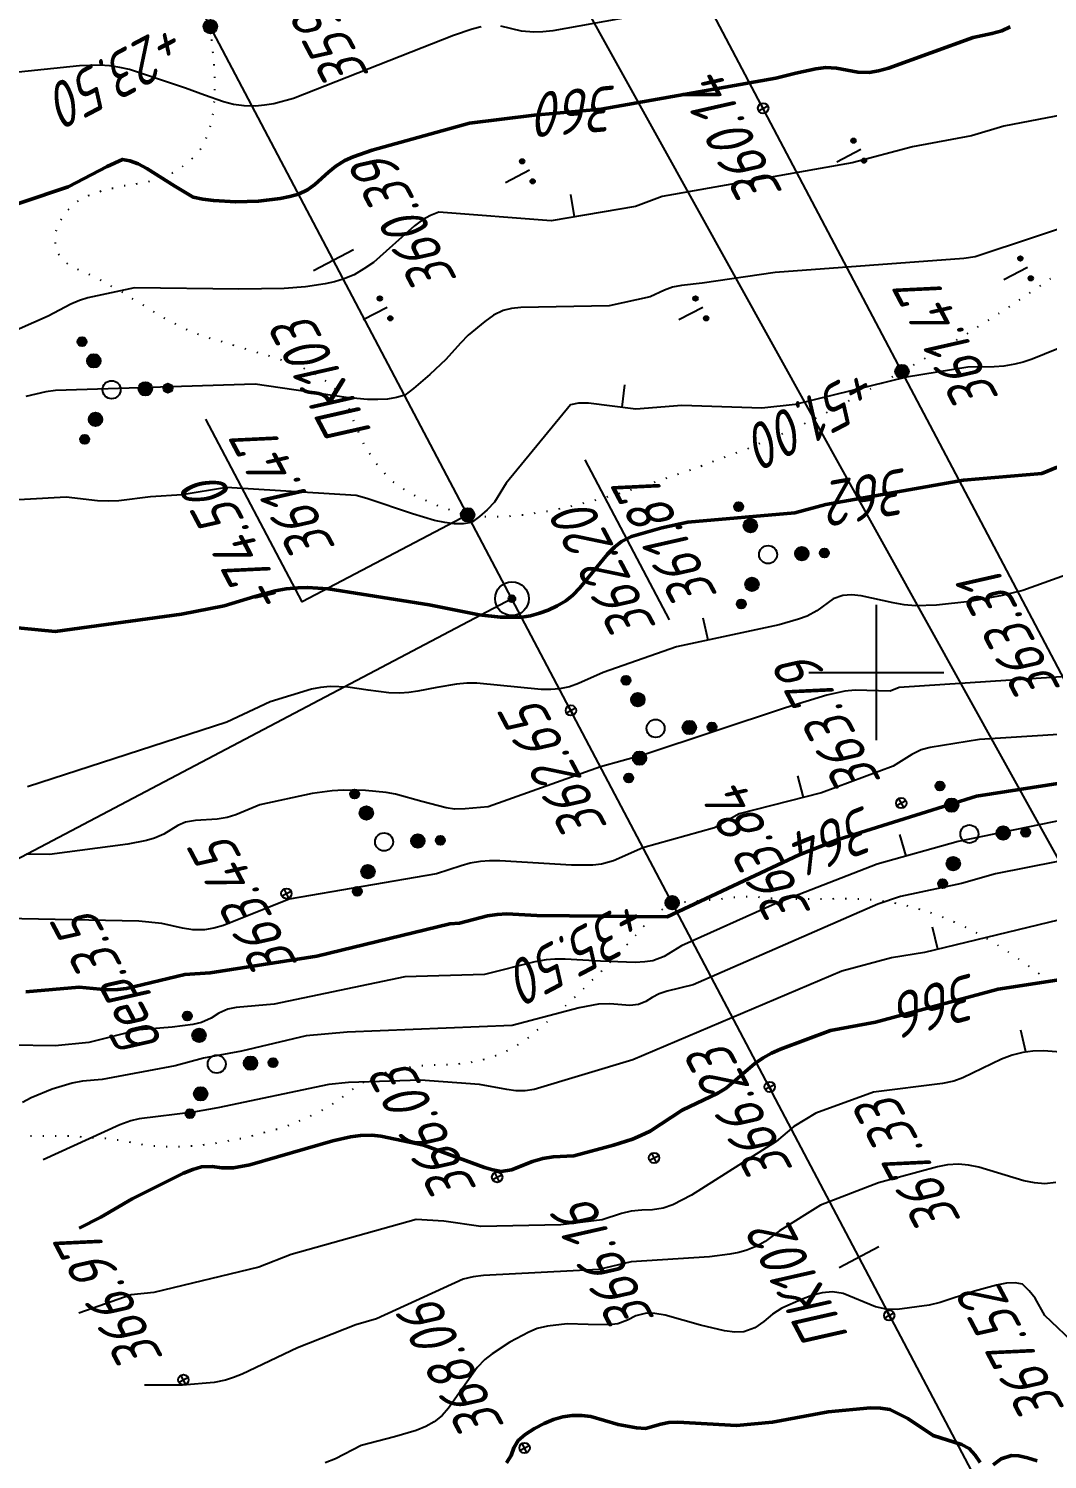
# Model space of a CAD drawing. Extents: x 1517348 to 1518464, y 2188576 to 2190606.
# Drawn here: x 1518124.8 to 1518215.2, y 2188930.2 to 2189057.1 of the extents above; entities that cross this region are included whole.
import ezdxf
from ezdxf.enums import TextEntityAlignment as Align

# ---------------------------------------------------------------- set-up
doc = ezdxf.new("R2010")
doc.units = 0
doc.linetypes.add('ИИDot', pattern=[1, 0, -1])
for name, color, linetype, lineweight in [('ИИ_ГЕОПУНКТ_025', 7, 'Continuous', 25), ('ИИ_ГЕОСЕТКА_025', 3, 'Continuous', 25), ('ИИ_КОНТУР_025', 7, 'ИИDot', 25), ('ИИ_ОТМЕТКА_025', 7, 'Continuous', 25), ('ИИ_ПИКЕТАЖ_025', 7, 'Continuous', 25), ('ИИ_РАЗМЕР_025', 7, 'Continuous', 25), ('ИИ_РЕЛЬЕФ_025', 34, 'Continuous', 25), ('ИИ_РЕЛЬЕФ_050', 34, 'Continuous', 50), ('ИИ_ТЕКСТ_025', 7, 'Continuous', 25), ('ИИ_ТРАССА_ТРУБ_025', 7, 'Continuous', 25), ('ИИ_УГОДЬЯ_025', 7, 'Continuous', 25)]:
    doc.layers.add(name, color=color, linetype=linetype, lineweight=lineweight)
doc.styles.add('VNIPISIMPLEXCUR', font='simplex.shx', dxfattribs={"width": 0.8, "oblique": 15})
doc.dimstyles.new('ИИ-2000-м-dm$0', dxfattribs={"dimscale": 2, "dimtxt": 2.5, "dimasz": 2.5, "dimexe": 1.25, "dimexo": 0, "dimgap": 1, "dimtad": 1, "dimtoh": 1, "dimzin": 1, "dimdsep": 46, "dimtxsty": 'VNIPISIMPLEXCUR', "dimblk": 'OBLIQUE', "dimcen": 2.5, "dimaunit": 1, "dimadec": 4, "dimazin": 0, "dimtfac": 1, "dimtmove": 1, "dimatfit": 2, "dimfxl": 1, "dimarcsym": 0})
doc.dimstyles.new('ИИ-2000-м-dm$2', dxfattribs={"dimscale": 2, "dimtxt": 2.5, "dimasz": 2.5, "dimexe": 1.25, "dimexo": 0, "dimgap": 1, "dimtad": 2, "dimtoh": 1, "dimzin": 1, "dimdsep": 46, "dimtxsty": 'VNIPISIMPLEXCUR', "dimcen": 2.5, "dimaunit": 1, "dimazin": 0, "dimtfac": 1, "dimtmove": 1, "dimatfit": 2, "dimfxl": 1, "dimarcsym": 0})

# ---------------------------------------------------------------- blocks, each defined once
blk = doc.blocks.new('PICKET')
at = {"color": 0, "linetype": 'Continuous', "lineweight": 25}
for p, q in [((-0.23, 0), (0.23, 0)), ((0, 0.23), (0, -0.23))]:
    blk.add_line(p, q, dxfattribs=at)
blk.add_circle((0, 0), 0.23, dxfattribs=at)
at = {"color": 0, "linetype": 'Continuous', "style": 'VNIPISIMPLEXCUR', "oblique": 15, "width": 0.8}
blk.add_attdef('OTMETKA', (1.25, 0.3), '', height=2, dxfattribs=at)
at = {"color": 8, "linetype": 'Continuous', "style": 'VNIPISIMPLEXCUR', "oblique": 15, "width": 0.8, "flags": 1}
blk.add_attdef('NOMER', (1.25, -2.7), '', height=2, dxfattribs=at)
blk = doc.blocks.new('ИИ053952')
at = {"linetype": 'Continuous', "lineweight": 25}
h = blk.add_hatch(color=0, dxfattribs=at)
edge = h.paths.add_edge_path()
edge.add_arc((-1.309, 2.13), 0.2, 0, 360)
h = blk.add_hatch(color=0, dxfattribs=at)
edge = h.paths.add_edge_path()
edge.add_arc((-0.785, 1.278), 0.3, 0, 360)
h = blk.add_hatch(color=0, dxfattribs=at)
edge = h.paths.add_edge_path()
edge.add_arc((1.499, 0.041), 0.3, 0, 360)
h = blk.add_hatch(color=0, dxfattribs=at)
edge = h.paths.add_edge_path()
edge.add_arc((2.499, 0.068), 0.2, 0, 360)
h = blk.add_hatch(color=0, dxfattribs=at)
edge = h.paths.add_edge_path()
edge.add_arc((-0.714, -1.319), 0.3, 0, 360)
h = blk.add_hatch(color=0, dxfattribs=at)
edge = h.paths.add_edge_path()
edge.add_arc((-1.19, -2.198), 0.2, 0, 360)
at = {"color": 0, "linetype": 'Continuous', "lineweight": 25}
for centre, radius in [((-1.309, 2.13), 0.2), ((-0.785, 1.278), 0.3), ((0, 0), 0.4), ((1.499, 0.041), 0.3), ((2.499, 0.068), 0.2), ((-0.714, -1.319), 0.3), ((-1.19, -2.198), 0.2)]:
    blk.add_circle(centre, radius, dxfattribs=at)
blk = doc.blocks.new('ИИ05407')
at = {"linetype": 'Continuous', "lineweight": 25}
h = blk.add_hatch(color=0, dxfattribs=at)
edge = h.paths.add_edge_path()
edge.add_arc((-0.5, 0.1), 0.1, 0, 360)
h = blk.add_hatch(color=0, dxfattribs=at)
edge = h.paths.add_edge_path()
edge.add_arc((0.5, 0.1), 0.1, 0, 360)
at = {"color": 0, "linetype": 'Continuous', "lineweight": 25}
blk.add_lwpolyline([(0, 0), (0, 1.2)], dxfattribs=at)
for centre in [(-0.5, 0.1), (0.5, 0.1)]:
    blk.add_circle(centre, 0.1, dxfattribs=at)
blk = doc.blocks.new('ИИ050052Р')
at = {"linetype": 'Continuous', "lineweight": 25}
h = blk.add_hatch(color=0, dxfattribs=at)
edge = h.paths.add_edge_path()
edge.add_arc((0, 0), 0.15, 0, 360)
at = {"color": 0, "linetype": 'Continuous', "lineweight": 25}
for radius in [0.75, 0.15]:
    blk.add_circle((0, 0), radius, dxfattribs=at)
at = {"color": 0, "linetype": 'Continuous', "style": 'VNIPISIMPLEXCUR', "oblique": 15, "width": 0.8}
for tag, p in [('CENTRE', (1.45, 0.7)), ('HEIGHT', (1.45, -2.7))]:
    blk.add_attdef(tag, p, '', height=2, dxfattribs=at)
for tag, p in [('NUMBER', (-2, -1)), ('STATIONING', (-2, -4.4)), ('ALPHA', (-2, -7.8))]:
    blk.add_attdef(tag, text='', height=2, dxfattribs=at).set_placement(p, align=Align.RIGHT)
at = {"color": 253, "linetype": 'Continuous', "style": 'VNIPISIMPLEXCUR', "oblique": 15, "width": 0.8, "flags": 1}
blk.add_attdef('NOTE', text='', height=1.6, dxfattribs=at).set_placement((-2, -10.8), align=Align.RIGHT)
blk = doc.blocks.new('ИИ15001')
at = {"color": 0, "linetype": 'Continuous', "lineweight": 25}
blk.add_lwpolyline([(0, 1), (0, -1)], dxfattribs=at)
at = {"color": 0, "linetype": 'Continuous', "lineweight": 25, "style": 'VNIPISIMPLEXCUR', "oblique": 15, "width": 0.8}
blk.add_attdef('STATIONING', text='', height=2, dxfattribs=at).set_placement((0, 2), align=Align.CENTER)
at = {"color": 7, "linetype": 'Continuous', "lineweight": 25, "style": 'VNIPISIMPLEXCUR', "oblique": 15, "width": 0.8}
blk.add_attdef('HEIGHT', text='', height=2, dxfattribs=at).set_placement((0, -2), align=Align.TOP_CENTER)
blk = doc.blocks.new('ИИ15002')
at = {"linetype": 'Continuous', "lineweight": 25}
h = blk.add_hatch(color=0, dxfattribs=at)
edge = h.paths.add_edge_path()
edge.add_arc((0, 0), 0.3, 0, 360)
at = {"color": 0, "linetype": 'Continuous', "lineweight": 25}
blk.add_circle((0, 0), 0.3, dxfattribs=at)
at = {"color": 0, "linetype": 'Continuous', "style": 'VNIPISIMPLEXCUR', "oblique": 15, "width": 0.8}
blk.add_attdef('STATIONING', (1, 1.3), '', height=2, rotation=90, dxfattribs=at)
at = {"color": 7, "linetype": 'Continuous', "style": 'VNIPISIMPLEXCUR', "oblique": 15, "width": 0.8}
blk.add_attdef('HEIGHT', text='', height=2, dxfattribs=at).set_placement((0, -1.3), align=Align.TOP_CENTER)
blk = doc.blocks.new('ИИ053296')
at = {"color": 0, "linetype": 'Continuous', "lineweight": 25}
blk.add_lwpolyline([(0, 0), (1, 0)], dxfattribs=at)
blk = doc.blocks.new('*D23')
at = {"layer": 'Defpoints', "color": 0, "transparency": 16777216}
for p in [(1517433.62, 2190485.82), (1517814.44, 2189993.77), (1517710.22, 2189950.84), (1517583.52, 2189878.79), (1518412.38, 2188627.85)]:
    blk.add_point(p, dxfattribs=at)
at = {"layer": 'ИИ_РАЗМЕР_025', "color": 0, "lineweight": -2, "transparency": 16777216}
for p, q in [((1517701.87, 2189947.56), (1517694.82, 2189960.94)), ((1517709.2, 2189948.67), (1517701.87, 2189947.56))]:
    blk.add_line(p, q, dxfattribs=at)
blk.add_arc((1517718.1, 2189945.8), 9.35, 142.4771, 181.7709, dxfattribs=at)
at = {"layer": 'ИИ_РАЗМЕР_025', "color": 0, "transparency": 16777216}
for points in [[(1517710.25, 2189952), (1517711.11, 2189950.98), (1517713.74, 2189954.07)], [(1517709.4, 2189945.67), (1517708.1, 2189945.35), (1517709.73, 2189941.63)]]:
    blk.add_solid(points, dxfattribs=at)
at = {"layer": 'ИИ_РАЗМЕР_025', "color": 0, "transparency": 16777216, "insert": (1517695.12, 2189953.12), "char_height": 4, "attachment_point": 5, "rotation": 117.7798, "style": 'VNIPISIMPLEXCUR'}
blk.add_mtext("88°41'", dxfattribs=at)
blk = doc.blocks.new('_Oblique')
at = {"color": 0, "linetype": 'ByBlock', "lineweight": -2}
blk.add_line((-0.5, -0.5), (0.5, 0.5), dxfattribs=at)
blk = doc.blocks.new('*D27')
at = {"layer": 'Defpoints', "color": 0, "transparency": 16777216}
for p in [(1517483.76, 2190304.73), (1518396.8, 2188657.42), (1518396.8, 2188657.42)]:
    blk.add_point(p, dxfattribs=at)
at = {"layer": 'ИИ_РАЗМЕР_025', "color": 0, "lineweight": -2, "transparency": 16777216}
for p, q in [((1517483.76, 2190304.73), (1517481.57, 2190303.52)), ((1517483.76, 2190304.73), (1518396.8, 2188657.42)), ((1518396.8, 2188657.42), (1518394.62, 2188656.2))]:
    blk.add_line(p, q, dxfattribs=at)
at = {"layer": 'ИИ_РАЗМЕР_025', "color": 0, "lineweight": -2, "transparency": 16777216, "xscale": 4, "yscale": 4, "zscale": 4}
for p, rotation in [((1517483.76, 2190304.73), 118.9980081626661), ((1518396.8, 2188657.42), 298.9980081626661)]:
    blk.add_blockref('_Oblique', p, dxfattribs=dict(at, rotation=rotation))
at = {"layer": 'ИИ_РАЗМЕР_025', "color": 0, "transparency": 16777216, "insert": (1517937.66, 2189479.62), "char_height": 4, "attachment_point": 5, "rotation": 118.998, "style": 'VNIPISIMPLEXCUR'}
blk.add_mtext('1883.43', dxfattribs=at)
blk = doc.blocks.new('ИИ05012')
at = {"color": 0, "linetype": 'Continuous', "lineweight": 25, "flags": 128}
for points in [[(0, 3), (0, -3)], [(-3, 0), (3, 0)]]:
    blk.add_lwpolyline(points, dxfattribs=at)

msp = doc.modelspace()

# ---------------------------------------------------------------- linework, layer by layer
at = {"layer": 'ИИ_ГЕОПУНКТ_025'}
for points in [[(1518181.67, 2189004.671), (1518174.188, 2189018.874)], [(1518167.68, 2189006.54), (1518100.468, 2188971.133), (1518085.3, 2188999.926)]]:
    msp.add_lwpolyline(points, dxfattribs=at)
at = {"layer": 'ИИ_КОНТУР_025', "linetype": 'ИИDot', "flags": 128}
for points in [[(1518255.23, 2189013.891), (1518250.543, 2189019.079), (1518248.5, 2189021.566), (1518247.786, 2189022.625), (1518247.263, 2189023.63), (1518246.877, 2189024.648), (1518246.63, 2189025.679), (1518246.325, 2189028.986), (1518246.172, 2189031.458), (1518245.896, 2189032.751), (1518245.4, 2189034.072), (1518244.684, 2189035.42), (1518243.748, 2189036.766), (1518243.197, 2189037.377), (1518242.591, 2189037.936), (1518241.93, 2189038.443), (1518241.214, 2189038.899), (1518240.443, 2189039.303), (1518239.617, 2189039.655), (1518238.735, 2189039.956), (1518237.788, 2189040.207), (1518236.766, 2189040.41), (1518234.494, 2189040.671), (1518231.919, 2189040.74), (1518229.041, 2189040.616), (1518227.539, 2189040.456), (1518226.066, 2189040.197), (1518224.62, 2189039.837), (1518223.202, 2189039.378), (1518221.811, 2189038.819), (1518220.447, 2189038.161), (1518219.111, 2189037.403), (1518210.78, 2189031.778), (1518206.6, 2189029.171), (1518200.816, 2189025.87), (1518195.222, 2189022.855), (1518193.138, 2189021.843), (1518190.95, 2189020.854), (1518188.657, 2189019.888), (1518183.761, 2189018.022), (1518178.449, 2189016.246), (1518175.79, 2189015.457), (1518173.334, 2189014.819), (1518171.082, 2189014.333), (1518169.033, 2189013.999), (1518167.186, 2189013.817), (1518165.544, 2189013.786), (1518164.104, 2189013.907), (1518162.867, 2189014.18), (1518160.767, 2189014.911), (1518159.004, 2189015.706), (1518157.58, 2189016.568), (1518156.995, 2189017.023), (1518156.046, 2189017.996), (1518155.217, 2189019.129), (1518154.475, 2189020.438), (1518153.82, 2189021.92), (1518153.189, 2189023.527), (1518152.745, 2189024.269), (1518152.195, 2189024.955), (1518151.539, 2189025.583), (1518150.777, 2189026.154), (1518149.908, 2189026.668), (1518148.933, 2189027.124), (1518146.75, 2189027.88), (1518141.577, 2189029.45), (1518140.346, 2189029.795), (1518139.026, 2189030.307), (1518136.779, 2189031.464), (1518132.669, 2189033.999), (1518130.602, 2189035.11), (1518128.916, 2189035.864), (1518128.086, 2189036.398), (1518127.77, 2189036.702), (1518127.519, 2189037.03), (1518127.334, 2189037.383), (1518127.213, 2189037.761), (1518127.162, 2189038.574), (1518127.315, 2189039.381), (1518127.664, 2189040.166), (1518128.209, 2189040.929), (1518128.967, 2189041.658), (1518129.456, 2189041.984), (1518130.025, 2189042.279), (1518131.4, 2189042.781), (1518133.092, 2189043.162), (1518135.027, 2189043.47), (1518135.933, 2189043.695), (1518136.774, 2189043.983), (1518137.548, 2189044.333), (1518138.258, 2189044.746), (1518138.902, 2189045.221), (1518139.48, 2189045.759), (1518139.993, 2189046.36), (1518140.431, 2189047.057), (1518140.783, 2189047.883), (1518141.051, 2189048.838), (1518141.233, 2189049.922), (1518141.33, 2189051.135), (1518141.342, 2189052.477), (1518141.269, 2189053.948), (1518140.816, 2189058.535), (1518140.737, 2189060.839), (1518140.778, 2189061.734), (1518140.873, 2189062.458), (1518141.022, 2189063.012), (1518141.224, 2189063.394), (1518142.283, 2189064.479), (1518144.084, 2189065.951), (1518146.545, 2189067.799), (1518147.314, 2189068.473), (1518148.002, 2189069.168), (1518148.61, 2189069.885), (1518149.137, 2189070.623), (1518149.585, 2189071.383), (1518149.952, 2189072.164), (1518150.239, 2189072.967), (1518150.665, 2189074.626), (1518150.955, 2189076.346), (1518151.109, 2189078.127), (1518151.127, 2189079.971), (1518150.967, 2189081.857), (1518150.584, 2189083.768), (1518149.98, 2189085.704), (1518149.153, 2189087.665), (1518145.202, 2189095.753), (1518144.648, 2189096.775), (1518144.023, 2189097.769), (1518143.328, 2189098.736), (1518142.561, 2189099.674), (1518141.723, 2189100.585), (1518140.814, 2189101.468), (1518139.834, 2189102.324), (1518137.705, 2189103.934), (1518135.594, 2189105.315), (1518133.545, 2189106.45), (1518131.558, 2189107.338), (1518129.601, 2189107.989), (1518127.49, 2189108.47), (1518125.195, 2189108.791), (1518122.714, 2189108.951), (1518121.404, 2189108.971), (1518119.988, 2189109.173), (1518118.408, 2189109.78), (1518116.662, 2189110.791), (1518114.752, 2189112.207), (1518112.676, 2189114.026), (1518110.764, 2189116.314), (1518108.715, 2189118.448), (1518105.461, 2189121.913), (1518102.95, 2189125.03), (1518100.725, 2189127.91), (1518098.784, 2189130.555), (1518097.127, 2189132.963), (1518095.755, 2189135.134), (1518094.668, 2189137.07), (1518093.866, 2189138.768), (1518093.348, 2189140.231), (1518092.344, 2189144.263), (1518091.588, 2189148.296), (1518090.364, 2189152.349), (1518088.892, 2189155.454), (1518087.655, 2189157.641), (1518086.246, 2189159.531), (1518082.475, 2189163.378), (1518082.475, 2189163.378), (1518072.192, 2189172.117), (1518070.902, 2189173.259), (1518069.724, 2189174.435), (1518068.658, 2189175.644), (1518067.703, 2189176.886), (1518066.861, 2189178.162), (1518066.129, 2189179.471), (1518065.51, 2189180.814), (1518065.002, 2189182.19), (1518064.212, 2189184.927), (1518063.647, 2189187.567), (1518063.308, 2189190.111), (1518063.195, 2189192.558), (1518063.164, 2189193.744), (1518063.07, 2189194.901), (1518062.913, 2189196.031), (1518062.693, 2189197.133), (1518062.41, 2189198.207), (1518062.064, 2189199.253), (1518061.656, 2189200.271), (1518060.298, 2189203.137), (1518059.649, 2189204.859), (1518059.237, 2189206.428), (1518058.282, 2189209.588), (1518058.256, 2189211.543), (1518058.314, 2189212.317), (1518058.631, 2189213.536), (1518059.753, 2189214.667), (1518061.602, 2189215.641), (1518063.933, 2189216.45), (1518064.473, 2189216.665), (1518065.008, 2189216.771), (1518067.551, 2189216.658), (1518069.338, 2189216.769), (1518070.211, 2189216.958), (1518071.651, 2189217.528), (1518073.248, 2189218.443), (1518075.08, 2189219.813), (1518077.227, 2189221.748), (1518079.66, 2189224.163), (1518080.466, 2189224.865), (1518081.251, 2189225.46), (1518082.016, 2189225.946), (1518082.759, 2189226.324), (1518083.482, 2189226.595), (1518084.183, 2189226.757), (1518087.779, 2189226.942), (1518089.109, 2189227.146), (1518089.472, 2189227.266), (1518089.779, 2189227.459), (1518090.03, 2189227.726), (1518090.226, 2189228.066), (1518090.365, 2189228.479), (1518090.449, 2189228.966), (1518090.449, 2189230.158), (1518089.91, 2189234.73), (1518087.961, 2189247.96), (1518087.825, 2189250.237), (1518087.886, 2189252.738), (1518087.95, 2189253.622), (1518088.076, 2189254.479), (1518088.305, 2189255.258), (1518088.637, 2189255.959), (1518089.071, 2189256.583), (1518089.608, 2189257.129), (1518090.248, 2189257.597), (1518090.991, 2189257.988), (1518092.724, 2189258.569), (1518099.878, 2189260.634), (1518101.957, 2189261.46), (1518103.896, 2189262.481), (1518104.484, 2189262.877), (1518105.004, 2189263.315), (1518105.456, 2189263.797), (1518105.839, 2189264.323), (1518106.154, 2189264.892), (1518106.4, 2189265.505), (1518106.577, 2189266.162), (1518106.686, 2189266.862), (1518106.717, 2189268.224), (1518106.644, 2189268.845), (1518106.512, 2189269.425), (1518106.32, 2189269.965), (1518106.07, 2189270.464), (1518105.76, 2189270.923), (1518104.98, 2189271.724), (1518104.083, 2189272.396), (1518103.086, 2189272.944), (1518101.99, 2189273.367), (1518097.144, 2189274.54), (1518093.668, 2189275.367), (1518091.173, 2189276.193), (1518088.847, 2189277.215), (1518087.427, 2189278.042), (1518086.156, 2189279.032), (1518085.035, 2189280.183), (1518084.063, 2189281.496), (1518083.004, 2189282.964), (1518081.622, 2189284.582), (1518079.915, 2189286.349), (1518074.918, 2189291.083), (1518072.596, 2189293.566), (1518071.406, 2189295.034), (1518070.918, 2189295.751), (1518070.498, 2189296.507), (1518070.147, 2189297.303), (1518069.865, 2189298.139), (1518069.653, 2189299.014), (1518069.509, 2189299.929), (1518069.434, 2189300.883), (1518069.458, 2189306.334), (1518069.366, 2189308.42), (1518069.282, 2189309.048), (1518069.121, 2189309.686), (1518068.882, 2189310.336), (1518068.565, 2189310.996), (1518067.699, 2189312.351), (1518066.52, 2189313.75), (1518065.842, 2189314.428), (1518065.142, 2189315.043), (1518064.42, 2189315.594), (1518063.675, 2189316.081), (1518063.028, 2189316.438), (1518059.919, 2189318.486), (1518058.588, 2189319.226), (1518057.508, 2189319.692), (1518056.256, 2189319.979), (1518055.129, 2189320.09), (1518054.103, 2189320.051), (1518052.834, 2189319.821), (1518051.629, 2189319.439), (1518048.594, 2189318.088), (1518047.29, 2189317.534), (1518046.173, 2189317.209), (1518044.925, 2189317.086), (1518042.387, 2189317.065), (1518041.405, 2189317.244), (1518040.15, 2189317.884)], [(1518124.969, 2188958.89), (1518128.53, 2188958.862), (1518131.597, 2188958.661), (1518132.881, 2188958.495), (1518135.066, 2188958.092), (1518136.189, 2188957.97), (1518137.369, 2188957.92), (1518138.607, 2188957.941), (1518139.902, 2188958.035), (1518141.256, 2188958.2), (1518144.135, 2188958.747), (1518146.942, 2188959.51), (1518148.205, 2188959.946), (1518149.374, 2188960.417), (1518150.45, 2188960.925), (1518151.433, 2188961.468), (1518152.322, 2188962.047), (1518153.902, 2188963.256), (1518154.758, 2188963.771), (1518155.687, 2188964.207), (1518156.687, 2188964.563), (1518157.759, 2188964.84), (1518158.904, 2188965.038), (1518160.12, 2188965.157), (1518162.704, 2188965.247), (1518163.942, 2188965.398), (1518165.122, 2188965.65), (1518166.245, 2188966.002), (1518167.31, 2188966.456), (1518168.318, 2188967.01), (1518169.268, 2188967.665), (1518172.978, 2188970.904), (1518175.313, 2188973.177), (1518178.087, 2188976.051), (1518180.125, 2188978.312), (1518181.848, 2188979.559), (1518184.72, 2188979.767), (1518186.418, 2188979.937), (1518187.937, 2188980.131), (1518189.364, 2188980.095), (1518190.991, 2188979.94), (1518194.459, 2188979.908), (1518197.799, 2188979.937), (1518199.591, 2188979.854), (1518201.398, 2188979.606), (1518203.219, 2188979.192), (1518205.054, 2188978.612), (1518206.904, 2188977.867), (1518208.768, 2188976.957), (1518210.646, 2188975.881), (1518212.539, 2188974.639), (1518214.378, 2188973.311), (1518216.095, 2188971.976), (1518217.689, 2188970.634), (1518219.161, 2188969.284), (1518220.511, 2188967.928), (1518221.738, 2188966.564), (1518222.843, 2188965.193), (1518223.825, 2188963.814), (1518224.646, 2188962.443), (1518225.265, 2188961.094), (1518225.682, 2188959.766), (1518225.898, 2188958.459), (1518225.912, 2188957.175), (1518225.725, 2188955.911), (1518225.337, 2188954.67), (1518224.746, 2188953.45), (1518222.835, 2188949.952), (1518221.248, 2188946.713), (1518220.37, 2188944.698), (1518220.039, 2188943.755), (1518219.852, 2188942.884), (1518219.809, 2188942.085), (1518219.91, 2188941.358), (1518220.154, 2188940.703), (1518220.543, 2188940.12), (1518221.076, 2188939.609), (1518221.752, 2188939.17), (1518222.569, 2188938.828), (1518223.523, 2188938.609), (1518224.613, 2188938.512), (1518225.84, 2188938.537), (1518227.204, 2188938.684), (1518228.705, 2188938.954), (1518230.342, 2188939.346), (1518233.948, 2188940.451), (1518237.547, 2188941.718), (1518241.059, 2188943.1), (1518244.485, 2188944.597), (1518252.5, 2188948.498), (1518259.385, 2188951.999), (1518261.059, 2188952.214), (1518262.462, 2188952.241), (1518263.615, 2188952.082), (1518265.173, 2188951.623), (1518266.884, 2188950.889), (1518268.983, 2188949.752), (1518271.548, 2188948.166), (1518273.529, 2188946.774), (1518275.454, 2188945.245), (1518278.237, 2188942.747), (1518284.178, 2188937.012), (1518285.312, 2188936.023), (1518286.458, 2188935.114), (1518287.616, 2188934.285), (1518288.785, 2188933.536), (1518289.965, 2188932.867), (1518291.158, 2188932.278), (1518292.361, 2188931.769), (1518294.617, 2188930.985), (1518296.545, 2188930.51), (1518297.386, 2188930.389), (1518298.145, 2188930.345), (1518298.823, 2188930.378), (1518299.971, 2188930.638), (1518304.152, 2188931.838), (1518305.481, 2188932.366), (1518306.585, 2188932.989), (1518307.564, 2188933.769), (1518309.172, 2188935.362), (1518310.577, 2188936.966), (1518310.952, 2188937.531), (1518311.245, 2188938.1), (1518311.457, 2188938.67), (1518311.587, 2188939.244), (1518311.635, 2188939.82), (1518311.601, 2188940.399), (1518311.486, 2188940.981), (1518311.261, 2188941.653), (1518310.404, 2188943.538), (1518309.002, 2188946.142), (1518305.88, 2188951.396), (1518302.157, 2188957.596), (1518301.014, 2188959.772), (1518300.947, 2188960.027), (1518300.946, 2188963.518), (1518301.228, 2188965.169), (1518301.703, 2188966.679)]]:
    msp.add_lwpolyline(points, dxfattribs=at)
at = {"layer": 'ИИ_ПИКЕТАЖ_025', "color": 4}
msp.add_lwpolyline([(1518163.759, 2189013.984), (1518149.08, 2189006.251), (1518140.543, 2189022.458)], dxfattribs=at)
at = {"layer": 'ИИ_РЕЛЬЕФ_025'}
for points, elevation in [([(1518179.38, 2189058.373), (1518171.297, 2189056.919), (1518170.427, 2189056.833), (1518169.634, 2189056.798), (1518168.535, 2189056.901), (1518166.691, 2189057.346)], 359.5), ([(1518164.942, 2189057.282), (1518164.144, 2189057.081), (1518162.488, 2189056.508), (1518148.312, 2189050.913), (1518146.559, 2189050.46), (1518145.734, 2189050.322), (1518144.949, 2189050.25), (1518143.937, 2189050.268), (1518142.993, 2189050.401), (1518142.1, 2189050.621), (1518140.408, 2189051.221), (1518138.736, 2189051.856), (1518133.77, 2189053.486), (1518132.897, 2189053.686), (1518131.974, 2189053.821), (1518131.125, 2189053.874), (1518129.314, 2189053.827), (1518121.616, 2189053.03)], 359.5), ([(1518232.398, 2189052.516), (1518211.297, 2189048.477), (1518208.454, 2189047.606), (1518203.2, 2189046.631), (1518197.858, 2189045.225), (1518181.011, 2189042.241), (1518178.627, 2189041.347), (1518171.159, 2189040.081), (1518161.186, 2189040.832), (1518160.458, 2189040.557), (1518159.75, 2189040.148), (1518159.051, 2189039.631), (1518155.388, 2189036.388), (1518154.558, 2189035.799), (1518153.674, 2189035.294), (1518152.726, 2189034.899), (1518151.948, 2189034.667), (1518151.127, 2189034.476), (1518149.372, 2189034.204), (1518147.492, 2189034.057), (1518143.471, 2189034.018), (1518134.211, 2189034.139), (1518130.054, 2189033.239), (1518129.329, 2189033.009), (1518128.569, 2189032.689), (1518126.559, 2189031.6), (1518120.173, 2189028.795)], 360.5), ([(1518219.193, 2189040.331), (1518208.773, 2189036.877), (1518207.773, 2189036.718), (1518191.035, 2189035.493), (1518184.54, 2189034.532), (1518182.73, 2189034.335), (1518181.928, 2189034.172), (1518181.219, 2189033.924), (1518179.951, 2189033.335), (1518176.306, 2189032.514), (1518168.456, 2189032.375), (1518167.649, 2189032.298), (1518166.891, 2189032.109), (1518166.058, 2189031.695), (1518165.288, 2189031.136), (1518163.786, 2189029.931), (1518163.113, 2189029.227), (1518161.814, 2189027.757), (1518160.413, 2189026.422), (1518158.944, 2189025.179), (1518158.184, 2189024.591), (1518157.444, 2189024.385), (1518156.641, 2189024.26), (1518155.785, 2189024.208), (1518154.882, 2189024.219), (1518152.965, 2189024.388), (1518144.902, 2189025.591), (1518127.205, 2189025.017), (1518126.34, 2189024.895), (1518124.567, 2189024.485)], 361), ([(1518220.669, 2189030.58), (1518213.824, 2189027.796), (1518213.011, 2189027.53), (1518212.286, 2189027.344), (1518211.312, 2189027.184), (1518210.461, 2189027.118), (1518208.119, 2189027.083), (1518202.674, 2189026.191), (1518192.789, 2189023.767), (1518189.83, 2189023.448), (1518182.738, 2189023.692), (1518178.677, 2189023.373), (1518174.478, 2189023.89), (1518173.587, 2189023.89), (1518172.885, 2189023.735), (1518167.18, 2189016.784), (1518166.125, 2189015.115), (1518165.498, 2189014.434), (1518164.816, 2189013.839), (1518164.087, 2189013.317), (1518163.384, 2189013.181), (1518162.595, 2189013.179), (1518161.734, 2189013.29), (1518160.814, 2189013.491), (1518158.85, 2189014.085), (1518154.814, 2189015.442), (1518153.862, 2189015.693), (1518142.359, 2189016.4), (1518138.442, 2189015.767), (1518135.632, 2189015.581), (1518132.802, 2189015.231), (1518131.86, 2189015.187), (1518130.927, 2189015.229), (1518128.132, 2189015.556), (1518111.757, 2189014.637)], 361.5), ([(1518224.348, 2189011.349), (1518213.008, 2189007.263), (1518211.164, 2189006.811), (1518208.278, 2189006.297), (1518205.322, 2189005.98), (1518203.467, 2189005.921), (1518202.477, 2189005.994), (1518201.486, 2189006.167), (1518198.659, 2189006.798), (1518197.811, 2189006.886), (1518197.033, 2189006.831), (1518196.175, 2189006.515), (1518194.731, 2189005.474), (1518193.858, 2189004.992), (1518193.108, 2189004.716), (1518191.383, 2189004.221), (1518182.265, 2189002.27), (1518175.771, 2188999.993), (1518173.576, 2188999.009), (1518172.79, 2188998.729), (1518171.91, 2188998.535), (1518171.133, 2188998.47), (1518170.277, 2188998.479), (1518164.555, 2188999.042), (1518163.683, 2188999.042), (1518162.774, 2188998.968), (1518161.023, 2188998.672), (1518159.349, 2188998.343), (1518158.534, 2188998.226), (1518157.732, 2188998.173), (1518156.773, 2188998.2), (1518154.939, 2188998.426), (1518153.123, 2188998.691), (1518151.565, 2188998.736), (1518150.708, 2188998.674), (1518149.898, 2188998.512), (1518146.23, 2188997.401), (1518142.401, 2188995.587), (1518124.727, 2188989.855)], 362.5), ([(1518229.476, 2189000.452), (1518202.034, 2188998.666), (1518201.227, 2188998.327), (1518198.108, 2188998.417), (1518197.201, 2188998.324), (1518195.621, 2188997.987), (1518191.941, 2188996.844), (1518179.373, 2188992.681), (1518175.544, 2188991.608), (1518165.56, 2188988.08), (1518163.529, 2188987.888), (1518162.575, 2188987.879), (1518161.845, 2188987.983), (1518159.693, 2188988.535), (1518157.349, 2188989.191), (1518156.531, 2188989.342), (1518154.683, 2188989.527), (1518152.746, 2188989.548), (1518151.737, 2188989.489), (1518149.968, 2188989.244), (1518145.316, 2188988.241), (1518143.186, 2188987.349), (1518142.432, 2188987.118), (1518141.532, 2188986.982), (1518139.628, 2188986.87), (1518138.741, 2188986.702), (1518138.058, 2188986.408), (1518136.801, 2188985.633), (1518135.976, 2188985.284), (1518135.283, 2188985.092), (1518133.615, 2188984.764), (1518126.669, 2188983.833), (1518124.629, 2188983.879)], 363), ([(1518216.145, 2188994.497), (1518209.145, 2188994.041), (1518204.789, 2188993.349), (1518203.974, 2188993.122), (1518203.137, 2188992.711), (1518201.499, 2188991.681), (1518195.134, 2188989.304), (1518187.843, 2188987.439), (1518185.636, 2188986.213), (1518179.296, 2188984.436), (1518176.703, 2188983.271), (1518175.621, 2188982.996), (1518174.85, 2188982.908), (1518172.978, 2188982.896), (1518166.598, 2188983.279), (1518165.695, 2188983.274), (1518164.907, 2188983.216), (1518163.983, 2188983.059), (1518163.183, 2188982.848), (1518160.996, 2188982.126), (1518147.925, 2188979.874), (1518142.113, 2188977.555), (1518141.23, 2188977.309), (1518140.41, 2188977.167), (1518139.382, 2188977.163), (1518138.449, 2188977.317), (1518136.639, 2188977.718), (1518134.575, 2188977.919), (1518122.741, 2188978.156)], 363.5), ([(1518221.769, 2188987.973), (1518207.261, 2188985.006), (1518200.066, 2188982.977), (1518191.037, 2188979.463), (1518182.707, 2188975.724), (1518181.172, 2188974.778), (1518180.167, 2188974.415), (1518179.46, 2188974.311), (1518178.609, 2188974.269), (1518175.539, 2188974.38), (1518172.399, 2188974.545), (1518171.494, 2188974.546), (1518170.717, 2188974.496), (1518169.714, 2188974.331), (1518165.25, 2188973.183), (1518158.178, 2188972.992), (1518146.581, 2188970.573), (1518143.231, 2188970.278), (1518142.496, 2188970.114), (1518141.699, 2188969.751), (1518140.994, 2188969.307), (1518140.153, 2188968.931), (1518139.38, 2188968.751), (1518137.55, 2188968.529), (1518134.63, 2188968.284), (1518130.144, 2188967.164), (1518127.171, 2188966.879), (1518123.238, 2188966.934)], 364.5), ([(1518218.779, 2188983.746), (1518210.569, 2188982.14), (1518207.566, 2188981.283), (1518202.138, 2188980.117), (1518200.143, 2188979.434), (1518183.754, 2188972.277), (1518181.443, 2188971.703), (1518180.75, 2188971.475), (1518180.119, 2188971.144), (1518179.549, 2188970.784), (1518178.894, 2188970.518), (1518178.13, 2188970.45), (1518176.361, 2188970.582), (1518175.35, 2188970.549), (1518173.645, 2188970.239), (1518167.712, 2188968.664), (1518153.066, 2188968.091), (1518149.421, 2188967.749), (1518143.69, 2188966.385), (1518140.335, 2188965.772), (1518137.816, 2188965.079), (1518131.33, 2188963.88), (1518129.596, 2188963.728), (1518128.665, 2188963.558), (1518126.897, 2188963.01), (1518125.053, 2188962.25), (1518124.261, 2188961.834)], 365), ([(1518217.09, 2188978.258), (1518204.258, 2188975.145), (1518201.337, 2188974.659), (1518196.948, 2188973.494), (1518178.411, 2188965.622), (1518169.658, 2188962.981), (1518168.867, 2188962.873), (1518168.035, 2188962.877), (1518167.22, 2188962.976), (1518164.806, 2188963.438), (1518159.578, 2188963.826), (1518153.191, 2188963.601), (1518151.441, 2188963.42), (1518141.589, 2188961.353), (1518139.442, 2188960.97), (1518134.632, 2188960.378), (1518133.893, 2188960.218), (1518132.912, 2188959.853), (1518126.096, 2188956.75)], 365.5), ([(1518217.863, 2188966.187), (1518214.841, 2188966.418), (1518213.889, 2188966.399), (1518212.993, 2188966.286), (1518212.038, 2188966.031), (1518211.111, 2188965.674), (1518207.678, 2188964.014), (1518206.885, 2188963.741), (1518205.881, 2188963.524), (1518199.742, 2188962.753), (1518194.631, 2188960.893), (1518192.695, 2188959.701), (1518191.123, 2188958.361), (1518183.62, 2188953.601), (1518181.948, 2188952.764), (1518181.083, 2188952.446), (1518180.153, 2188952.315), (1518179.193, 2188952.287), (1518178.255, 2188952.198), (1518177.389, 2188951.981), (1518175.697, 2188951.432), (1518172.031, 2188950.989), (1518164.932, 2188950.819), (1518161.631, 2188951.306), (1518159.181, 2188951.458), (1518148.11, 2188948.355), (1518145.238, 2188947.228), (1518135.928, 2188944.976), (1518133.917, 2188944.78), (1518129.26, 2188943.157)], 366.5), ([(1518215.913, 2188954.732), (1518214.94, 2188954.62), (1518214.034, 2188954.701), (1518213.074, 2188954.899), (1518209.098, 2188956.085), (1518208.167, 2188956.284), (1518207.301, 2188956.366), (1518206.326, 2188956.308), (1518205.418, 2188956.141), (1518200.182, 2188954.72), (1518195.041, 2188952.713), (1518191.426, 2188950.449), (1518190.128, 2188949.508), (1518189.391, 2188949.081), (1518188.517, 2188948.721), (1518187.801, 2188948.522), (1518187.003, 2188948.363), (1518185.213, 2188948.14), (1518178.267, 2188947.693), (1518175.378, 2188947.016), (1518165.167, 2188946.498), (1518164.245, 2188946.354), (1518163.348, 2188946.157), (1518155.683, 2188942.637), (1518153.839, 2188942.105), (1518148.669, 2188940.076), (1518143.766, 2188937.734), (1518143, 2188937.433), (1518142.271, 2188937.198), (1518141.264, 2188936.985), (1518138.472, 2188936.748), (1518135.103, 2188936.753)], 367), ([(1518217.866, 2188940.148), (1518214.954, 2188942.926), (1518214.089, 2188944.474), (1518213.556, 2188945.13), (1518212.955, 2188945.705), (1518212.313, 2188945.825), (1518211.542, 2188945.792), (1518210.667, 2188945.637), (1518208.712, 2188945.082), (1518205.648, 2188944.096), (1518204.696, 2188943.849), (1518201.84, 2188943.467), (1518200.859, 2188943.491), (1518199.933, 2188943.718), (1518197.059, 2188944.899), (1518196.112, 2188945.044), (1518195.195, 2188944.952), (1518194.271, 2188944.708), (1518193.359, 2188944.364), (1518191.633, 2188943.576), (1518190.786, 2188943.044), (1518190.025, 2188942.416), (1518189.222, 2188941.848), (1518188.25, 2188941.495), (1518187.453, 2188941.456), (1518186.521, 2188941.566), (1518184.417, 2188942.074), (1518181.257, 2188942.954), (1518180.364, 2188943.118), (1518179.619, 2188943.15), (1518178.671, 2188942.911), (1518177.926, 2188942.516), (1518177.087, 2188942.21), (1518176.274, 2188942.119), (1518174.444, 2188942.128), (1518172.569, 2188942.181), (1518170.839, 2188942.002), (1518169.914, 2188941.77), (1518169.173, 2188941.464), (1518167.502, 2188940.581), (1518165.918, 2188939.538), (1518165.286, 2188939.032), (1518164.61, 2188938.307), (1518162.056, 2188934.722), (1518161.484, 2188934.071), (1518160.793, 2188933.5), (1518160.043, 2188933.08), (1518159.187, 2188932.732), (1518157.27, 2188932.176), (1518154.321, 2188931.39), (1518152.034, 2188930.22), (1518151.12, 2188929.866)], 367.5)]:
    msp.add_lwpolyline(points, dxfattribs=dict(at, elevation=elevation))
at = {"layer": 'ИИ_РЕЛЬЕФ_050'}
for points, elevation in [([(1518211.875, 2189057.271), (1518211.142, 2189056.938), (1518210.257, 2189056.681), (1518208.598, 2189056.342), (1518201.079, 2189053.631), (1518200.203, 2189053.39), (1518199.359, 2189053.248), (1518198.365, 2189053.265), (1518196.477, 2189053.606), (1518195.511, 2189053.663), (1518194.642, 2189053.569), (1518192.864, 2189053.175), (1518191.077, 2189052.736), (1518175.601, 2189049.988), (1518169.667, 2189049.46), (1518163.913, 2189048.724), (1518155.281, 2189046.354), (1518153.601, 2189045.748), (1518152.858, 2189045.411), (1518152.074, 2189044.934), (1518151.414, 2189044.391), (1518150.211, 2189043.284), (1518149.542, 2189042.807), (1518148.742, 2189042.439), (1518147.975, 2189042.219), (1518147.119, 2189042.04), (1518145.215, 2189041.811), (1518143.191, 2189041.753), (1518141.206, 2189041.871), (1518140.277, 2189041.996), (1518139.418, 2189042.166), (1518137.782, 2189043.146), (1518135.299, 2189044.726), (1518134.524, 2189045.13), (1518133.802, 2189045.409), (1518133.149, 2189045.524), (1518131.768, 2189044.897), (1518128.328, 2189043.096), (1518120, 2189040.303)], 360), ([(1518216.052, 2189018.225), (1518214.664, 2189017.654), (1518207.733, 2189017.063), (1518195.519, 2189014.895), (1518192.766, 2189014.153), (1518183.287, 2189013.335), (1518180.972, 2189012.823), (1518178.287, 2189012.067), (1518177.39, 2189011.608), (1518176.777, 2189011.125), (1518176.164, 2189010.5), (1518173.704, 2189007.507), (1518173.082, 2189006.867), (1518172.456, 2189006.363), (1518171.684, 2189005.899), (1518170.906, 2189005.53), (1518170.124, 2189005.246), (1518169.339, 2189005.035), (1518168.553, 2189004.888), (1518166.669, 2189004.913), (1518164.778, 2189005.121), (1518160.345, 2189005.996), (1518151.373, 2189007.427), (1518149.556, 2189007.535), (1518148.707, 2189007.518), (1518147.667, 2189007.413), (1518146.691, 2189007.232), (1518144.863, 2189006.724), (1518142.164, 2189005.909), (1518138.38, 2189005.16), (1518127.179, 2189003.634), (1518121.098, 2189004.216)], 362), ([(1518224.075, 2188991.385), (1518208.889, 2188989.019), (1518196.608, 2188985.167), (1518193.15, 2188983.813), (1518181.44, 2188978.312), (1518169.896, 2188978.443), (1518167.221, 2188978.564), (1518166.381, 2188978.52), (1518165.505, 2188978.386), (1518163.018, 2188977.754), (1518162.166, 2188977.677), (1518150.375, 2188974.816), (1518140.912, 2188973.341), (1518138.677, 2188973.185), (1518133.483, 2188971.96), (1518132.716, 2188971.867), (1518131.794, 2188971.846), (1518129.287, 2188972.072), (1518124.573, 2188971.652)], 364), ([(1518219.86, 2188973.273), (1518210.8, 2188971.907), (1518199.923, 2188968.979), (1518195.933, 2188968.234), (1518191.505, 2188966.567), (1518190.694, 2188966.199), (1518189.953, 2188965.8), (1518189.216, 2188965.29), (1518186.68, 2188963.106), (1518185.938, 2188962.664), (1518182.783, 2188961.144), (1518179.931, 2188959.303), (1518179.124, 2188958.898), (1518178.363, 2188958.59), (1518176.69, 2188958.06), (1518173.167, 2188957.104), (1518171.352, 2188957.001), (1518170.408, 2188956.872), (1518169.513, 2188956.596), (1518167.638, 2188955.863), (1518166.738, 2188955.71), (1518165.996, 2188955.867), (1518165.262, 2188956.066), (1518159.87, 2188958.047), (1518156.05, 2188958.85), (1518155.26, 2188958.94), (1518154.259, 2188958.895), (1518153.367, 2188958.777), (1518151.796, 2188958.441), (1518144.443, 2188956.316), (1518142.999, 2188956.041), (1518141.954, 2188956.044), (1518141.097, 2188956.168), (1518140.133, 2188956.12), (1518139.371, 2188955.902), (1518138.539, 2188955.571), (1518133.994, 2188953.295), (1518131.231, 2188951.665), (1518129.294, 2188950.683)], 366), ([(1518209.204, 2188929.879), (1518208.777, 2188930.543), (1518208.239, 2188931.137), (1518207.549, 2188931.492), (1518205.048, 2188932.284), (1518202.794, 2188933.783), (1518201.204, 2188934.586), (1518200.365, 2188934.719), (1518199.473, 2188934.732), (1518195.724, 2188934.38), (1518190.793, 2188933.467), (1518187.61, 2188933.173), (1518182.381, 2188933.463), (1518181.604, 2188933.438), (1518180.901, 2188933.292), (1518179.527, 2188932.913), (1518178.734, 2188932.96), (1518177.102, 2188933.263), (1518174.664, 2188933.964), (1518173.885, 2188934.073), (1518173.027, 2188934.063), (1518172.201, 2188933.939), (1518171.363, 2188933.696), (1518170.54, 2188933.354), (1518169.674, 2188932.904), (1518168.868, 2188932.382), (1518168.224, 2188931.829), (1518167.852, 2188931.191), (1518167.62, 2188930.504), (1518167.199, 2188929.869)], 368), ([(1518214.26, 2188930.025), (1518213.407, 2188930.299), (1518212.641, 2188930.477), (1518211.986, 2188930.525), (1518211.076, 2188930.208), (1518210.349, 2188929.692)], 368)]:
    msp.add_lwpolyline(points, dxfattribs=dict(at, elevation=elevation))
at = {"layer": 'ИИ_ТРАССА_ТРУБ_025', "color": 4}
for points in [[(1518412.378, 2188627.85), (1517433.622, 2190485.815)], [(1518412.378, 2188627.85), (1517433.622, 2190485.815)], [(1518377.009, 2188609.218), (1518355.67, 2188649.72), (1518240.39, 2188868.56), (1518167.68, 2189006.54), (1518028.97, 2189269.84), (1517889.75, 2189534.1), (1517750.65, 2189798.13), (1517720.64, 2189855.08), (1517697.553, 2189898.908)], [(1518377.009, 2188609.218), (1518355.67, 2188649.72), (1518240.39, 2188868.56), (1518167.68, 2189006.54), (1518028.97, 2189269.84), (1517889.75, 2189534.1), (1517750.65, 2189798.13), (1517720.64, 2189855.08), (1517697.553, 2189898.908)]]:
    msp.add_lwpolyline(points, dxfattribs=at)

# ---------------------------------------------------------------- block references
at = {"layer": 'ИИ_ГЕОПУНКТ_025'}
ref = msp.add_blockref('ИИ050052Р', (1518167.68, 2189006.54), dxfattribs=dict(at, xscale=2, yscale=2, zscale=2, rotation=117.7797222222222))
ref.add_attrib('NUMBER', 'Т.50722', dxfattribs={"layer": '0', "color": 0, "linetype": 'Continuous', "height": 4, "rotation": 117.77972, "style": 'VNIPISIMPLEXCUR', "oblique": 15, "width": 0.8}).set_placement((1518090.524, 2188987.185), align=Align.RIGHT)
ref.add_attrib('CENTRE', '362.20', (1518180.581, 2189004.013), dxfattribs={"layer": '0', "color": 0, "linetype": 'Continuous', "height": 4, "rotation": 117.77972, "style": 'VNIPISIMPLEXCUR', "oblique": 15, "width": 0.8})
ref.add_attrib('HEIGHT', '361.87', (1518186.01, 2189006.819), dxfattribs={"layer": '0', "color": 0, "linetype": 'Continuous', "height": 4, "rotation": 117.77972, "style": 'VNIPISIMPLEXCUR', "oblique": 15, "width": 0.8})
ref.add_attrib('STATIONING', 'ПК102+66.04', dxfattribs={"layer": '0', "color": 0, "linetype": 'Continuous', "height": 4, "rotation": 117.77972, "style": 'VNIPISIMPLEXCUR', "oblique": 15, "width": 0.8}).set_placement((1518090.201, 2189002.567), align=Align.RIGHT)
at = {"layer": 'ИИ_ГЕОСЕТКА_025', "xscale": 2, "yscale": 2, "zscale": 2}
msp.add_blockref('ИИ05012', (1518200, 2189000), dxfattribs=at)
at = {"layer": 'ИИ_ОТМЕТКА_025'}
ref = msp.add_blockref('PICKET', (1518189.963, 2189050.06, 360.14), dxfattribs=dict(at, xscale=2, yscale=2, zscale=2, rotation=117.7797222222222))
ref.add_attrib('OTMETKA', '360.14', (1518191.782, 2189042.575, 360.14), dxfattribs={"layer": '0', "color": 0, "linetype": 'Continuous', "height": 4, "rotation": 117.77972, "style": 'VNIPISIMPLEXCUR', "oblique": 15, "width": 0.8})
at = {"layer": 'ИИ_ОТМЕТКА_025', "xscale": 2, "yscale": 2, "zscale": 2, "rotation": 117.7797222222222}
for p, values in [((1518218.139, 2188996.572, 363.31), {'OTMETKA': '363.31'}), ((1518202.21, 2188988.41, 363.79), {'OTMETKA': '363.79'}), ((1518138.54, 2188937.23, 366.97), {'OTMETKA': '366.97'}), ((1518168.8, 2188931.18, 368.06), {'OTMETKA': '368.06'})]:
    msp.add_blockref('PICKET', p, dxfattribs=at).add_auto_attribs(values)
at = {"layer": 'ИИ_ОТМЕТКА_025'}
ref = msp.add_blockref('PICKET', (1518172.918, 2188996.629, 362.65), dxfattribs=dict(at, xscale=2, yscale=2, zscale=2, rotation=117.7797222222222))
ref.add_attrib('OTMETKA', '362.65', (1518176.238, 2188986.284, 362.65), dxfattribs={"layer": '0', "color": 0, "linetype": 'Continuous', "height": 4, "rotation": 117.77972, "style": 'VNIPISIMPLEXCUR', "oblique": 15, "width": 0.8})
ref = msp.add_blockref('PICKET', (1518147.68, 2188980.38, 363.45), dxfattribs=dict(at, xscale=2, yscale=2, zscale=2, rotation=117.7797222222222))
ref.add_attrib('OTMETKA', '363.45', (1518148.779, 2188974.086, 363.45), dxfattribs={"layer": '0', "color": 0, "linetype": 'Continuous', "height": 4, "rotation": 117.77972, "style": 'VNIPISIMPLEXCUR', "oblique": 15, "width": 0.8})
ref = msp.add_blockref('PICKET', (1518190.548, 2188963.219, 366.23), dxfattribs=dict(at, xscale=2, yscale=2, zscale=2, rotation=117.7797222222222))
ref.add_attrib('OTMETKA', '366.23', (1518192.702, 2188955.903, 366.23), dxfattribs={"layer": '0', "color": 0, "linetype": 'Continuous', "height": 4, "rotation": 117.77972, "style": 'VNIPISIMPLEXCUR', "oblique": 15, "width": 0.8})
ref = msp.add_blockref('PICKET', (1518166.37, 2188955.21, 366.03), dxfattribs=dict(at, xscale=2, yscale=2, zscale=2, rotation=117.7797222222222))
ref.add_attrib('OTMETKA', '366.03', (1518164.651, 2188954.161, 366.03), dxfattribs={"layer": '0', "color": 0, "linetype": 'Continuous', "height": 4, "rotation": 117.77972, "style": 'VNIPISIMPLEXCUR', "oblique": 15, "width": 0.8})
ref = msp.add_blockref('PICKET', (1518180.29, 2188956.92, 366.16), dxfattribs=dict(at, xscale=2, yscale=2, zscale=2, rotation=117.7797222222222))
ref.add_attrib('OTMETKA', '366.16', (1518180.435, 2188942.63, 366.16), dxfattribs={"layer": '0', "color": 0, "linetype": 'Continuous', "height": 4, "rotation": 117.77972, "style": 'VNIPISIMPLEXCUR', "oblique": 15, "width": 0.8})
ref = msp.add_blockref('PICKET', (1518201.141, 2188942.947, 367.52), dxfattribs=dict(at, xscale=2, yscale=2, zscale=2, rotation=117.7797222222222))
ref.add_attrib('OTMETKA', '367.52', (1518216.801, 2188934.638, 367.52), dxfattribs={"layer": '0', "color": 0, "linetype": 'Continuous', "height": 4, "rotation": 117.77972, "style": 'VNIPISIMPLEXCUR', "oblique": 15, "width": 0.8})
at = {"layer": 'ИИ_ПИКЕТАЖ_025', "color": 4}
ref = msp.add_blockref('ИИ15002', (1518140.938, 2189057.303, 359.1), dxfattribs=dict(at, xscale=2, yscale=2, zscale=2, rotation=117.7808679359177))
ref.add_attrib('STATIONING', '+23.50', (1518137.705, 2189057.86), dxfattribs={"layer": '0', "color": 0, "linetype": 'Continuous', "height": 4, "rotation": 207.78087, "style": 'VNIPISIMPLEXCUR', "oblique": 15, "width": 0.8})
ref.add_attrib('HEIGHT', '359.10', dxfattribs={"layer": '0', "color": 7, "linetype": 'Continuous', "height": 4, "rotation": 117.78087, "style": 'VNIPISIMPLEXCUR', "oblique": 15, "width": 0.8}).set_placement((1518148.738, 2189056.506), align=Align.TOP_CENTER)
ref = msp.add_blockref('ИИ15001', (1518151.85, 2189036.589, 360.39), dxfattribs=dict(at, xscale=2, yscale=2, zscale=2, rotation=117.7809))
ref.add_attrib('STATIONING', 'ПК103', dxfattribs={"layer": '0', "color": 0, "linetype": 'Continuous', "lineweight": 25, "height": 4, "rotation": 117.7809, "style": 'VNIPISIMPLEXCUR', "oblique": 15, "width": 0.8}).set_placement((1518152.627, 2189026.531), align=Align.CENTER)
ref.add_attrib('HEIGHT', '360.39', dxfattribs={"layer": '0', "color": 7, "linetype": 'Continuous', "lineweight": 25, "height": 4, "rotation": 117.7809, "style": 'VNIPISIMPLEXCUR', "oblique": 15, "width": 0.8}).set_placement((1518156.379, 2189038.647), align=Align.TOP_CENTER)
ref = msp.add_blockref('ИИ15002', (1518202.269, 2189026.699, 361.47), dxfattribs=dict(at, xscale=2, yscale=2, zscale=2, rotation=117.7797961859177))
ref.add_attrib('STATIONING', '+51.00', (1518199.036, 2189027.257), dxfattribs={"layer": '0', "color": 0, "linetype": 'Continuous', "height": 4, "rotation": 207.7798, "style": 'VNIPISIMPLEXCUR', "oblique": 15, "width": 0.8})
ref.add_attrib('HEIGHT', '361.47', dxfattribs={"layer": '0', "color": 7, "linetype": 'Continuous', "height": 4, "rotation": 117.7798, "style": 'VNIPISIMPLEXCUR', "oblique": 15, "width": 0.8}).set_placement((1518204.569, 2189027.911), align=Align.TOP_CENTER)
ref = msp.add_blockref('ИИ15002', (1518163.759, 2189013.984, 361.47), dxfattribs=dict(at, xscale=2, yscale=2, zscale=2, rotation=117.7808679359177))
ref.add_attrib('STATIONING', '+74.50', (1518147.861, 2189006.236), dxfattribs={"layer": '0', "color": 0, "linetype": 'Continuous', "height": 4, "rotation": 117.77972, "style": 'VNIPISIMPLEXCUR', "oblique": 15, "width": 0.8})
ref.add_attrib('HEIGHT', '361.47', dxfattribs={"layer": '0', "color": 7, "linetype": 'Continuous', "height": 4, "rotation": 117.78087, "style": 'VNIPISIMPLEXCUR', "oblique": 15, "width": 0.8}).set_placement((1518145.729, 2189014.606), align=Align.TOP_CENTER)
ref = msp.add_blockref('ИИ15002', (1518181.896, 2188979.562, 363.84), dxfattribs=dict(at, xscale=2, yscale=2, zscale=2, rotation=117.7874561359177))
ref.add_attrib('STATIONING', '+35.50', (1518178.664, 2188980.12), dxfattribs={"layer": '0', "color": 0, "linetype": 'Continuous', "height": 4, "rotation": 207.78746, "style": 'VNIPISIMPLEXCUR', "oblique": 15, "width": 0.8})
ref.add_attrib('HEIGHT', '363.84', dxfattribs={"layer": '0', "color": 7, "linetype": 'Continuous', "height": 4, "rotation": 117.78746, "style": 'VNIPISIMPLEXCUR', "oblique": 15, "width": 0.8}).set_placement((1518187.724, 2188982.633), align=Align.TOP_CENTER)
ref = msp.add_blockref('ИИ15001', (1518198.466, 2188948.119, 367.33), dxfattribs=dict(at, xscale=2, yscale=2, zscale=2, rotation=117.7875))
ref.add_attrib('STATIONING', 'ПК102', dxfattribs={"layer": '0', "color": 0, "linetype": 'Continuous', "lineweight": 25, "height": 4, "rotation": 117.7875, "style": 'VNIPISIMPLEXCUR', "oblique": 15, "width": 0.8}).set_placement((1518194.927, 2188946.254), align=Align.CENTER)
ref.add_attrib('HEIGHT', '367.33', dxfattribs={"layer": '0', "color": 7, "linetype": 'Continuous', "lineweight": 25, "height": 4, "rotation": 117.7875, "style": 'VNIPISIMPLEXCUR', "oblique": 15, "width": 0.8}).set_placement((1518201.085, 2188955.157), align=Align.TOP_CENTER)
at = {"layer": 'ИИ_РЕЛЬЕФ_025', "xscale": 2, "yscale": 2, "zscale": 2}
for p, rotation in [((1518173.233, 2189040.433, 360.5), 99.6191781259177), ((1518177.445, 2189023.525, 361.5), 82.97506208591773), ((1518185.071, 2189002.87, 362.5), 102.0783910559177), ((1518193.53, 2188988.894, 363.5), 104.3520863959177), ((1518202.633, 2188983.701, 364.5), 105.7503902659177), ((1518205.459, 2188975.437, 365.5), 103.6339265959177), ((1518213.253, 2188966.319, 366.5), 102.8861069159178)]:
    msp.add_blockref('ИИ053296', p, dxfattribs=dict(at, rotation=rotation))
at = {"layer": 'ИИ_УГОДЬЯ_025', "xscale": 2, "yscale": 2, "zscale": 2, "rotation": 117.7797222222222}
for p in [(1518198.611, 2189046.391), (1518169.224, 2189044.559), (1518213.418, 2189035.942), (1518156.611, 2189032.391), (1518184.611, 2189032.391)]:
    msp.add_blockref('ИИ05407', p, dxfattribs=at)
at = {"layer": 'ИИ_УГОДЬЯ_025', "xscale": 2, "yscale": 2, "zscale": 2}
for p in [(1518132.17, 2189025.087), (1518190.398, 2189010.458), (1518180.422, 2188995.028), (1518156.339, 2188984.963), (1518208.252, 2188985.661), (1518141.501, 2188965.244)]:
    msp.add_blockref('ИИ053952', p, dxfattribs=at)

# ---------------------------------------------------------------- texts
at = {"layer": 'ИИ_РЕЛЬЕФ_025', "style": 'VNIPISIMPLEXCUR', "oblique": 15, "width": 0.8}
for s, rotation, p in [('360', 185.08843, (1518173.658, 2189049.815, 360)), ('362', 190.06561, (1518199.54, 2189015.609, 362)), ('364', 201.37662, (1518196.415, 2188985.091, 364)), ('366', 195.06596, (1518205.612, 2188970.511, 366))]:
    msp.add_text(s, height=4, rotation=rotation, dxfattribs=at).set_placement(p, align=Align.MIDDLE)
at = {"layer": 'ИИ_ТЕКСТ_025', "style": 'VNIPISIMPLEXCUR', "oblique": 15, "width": 0.8}
msp.add_text('бер.3.5', height=4, rotation=117.77972, dxfattribs=at).set_placement((1518136.811, 2188967.13))

# ---------------------------------------------------------------- dimensions: what is measured, and where the dimension line sits
at = {"layer": 'ИИ_РАЗМЕР_025'}
dim = msp.add_angular_dim_2l(base=(1517710.224, 2189950.843), line1=((1518412.378, 2188627.85), (1517433.622, 2190485.815)), line2=((1517814.441, 2189993.765), (1517583.525, 2189878.795)), dimstyle='ИИ-2000-м-dm$2', override={"dimtxt": 2, "dimasz": 2, "dimgap": 0.5}, dxfattribs=at)
dim.commit()
dim.dimension.update_dxf_attribs({"geometry": '*D23', "text_midpoint": (1517695.12, 2189953.116), "dimtype": 162})
dim = msp.add_aligned_dim(p1=(1517483.755, 2190304.733), p2=(1518396.803, 2188657.416), distance=0, dimstyle='ИИ-2000-м-dm$0', override={"dimtxt": 2, "dimasz": 2, "dimgap": 0.5, "dimzin": 0}, dxfattribs=at)
dim.commit()
dim.dimension.update_dxf_attribs({"geometry": '*D27', "text_midpoint": (1517937.655, 2189479.62)})

doc.saveas('drawing.dxf')
